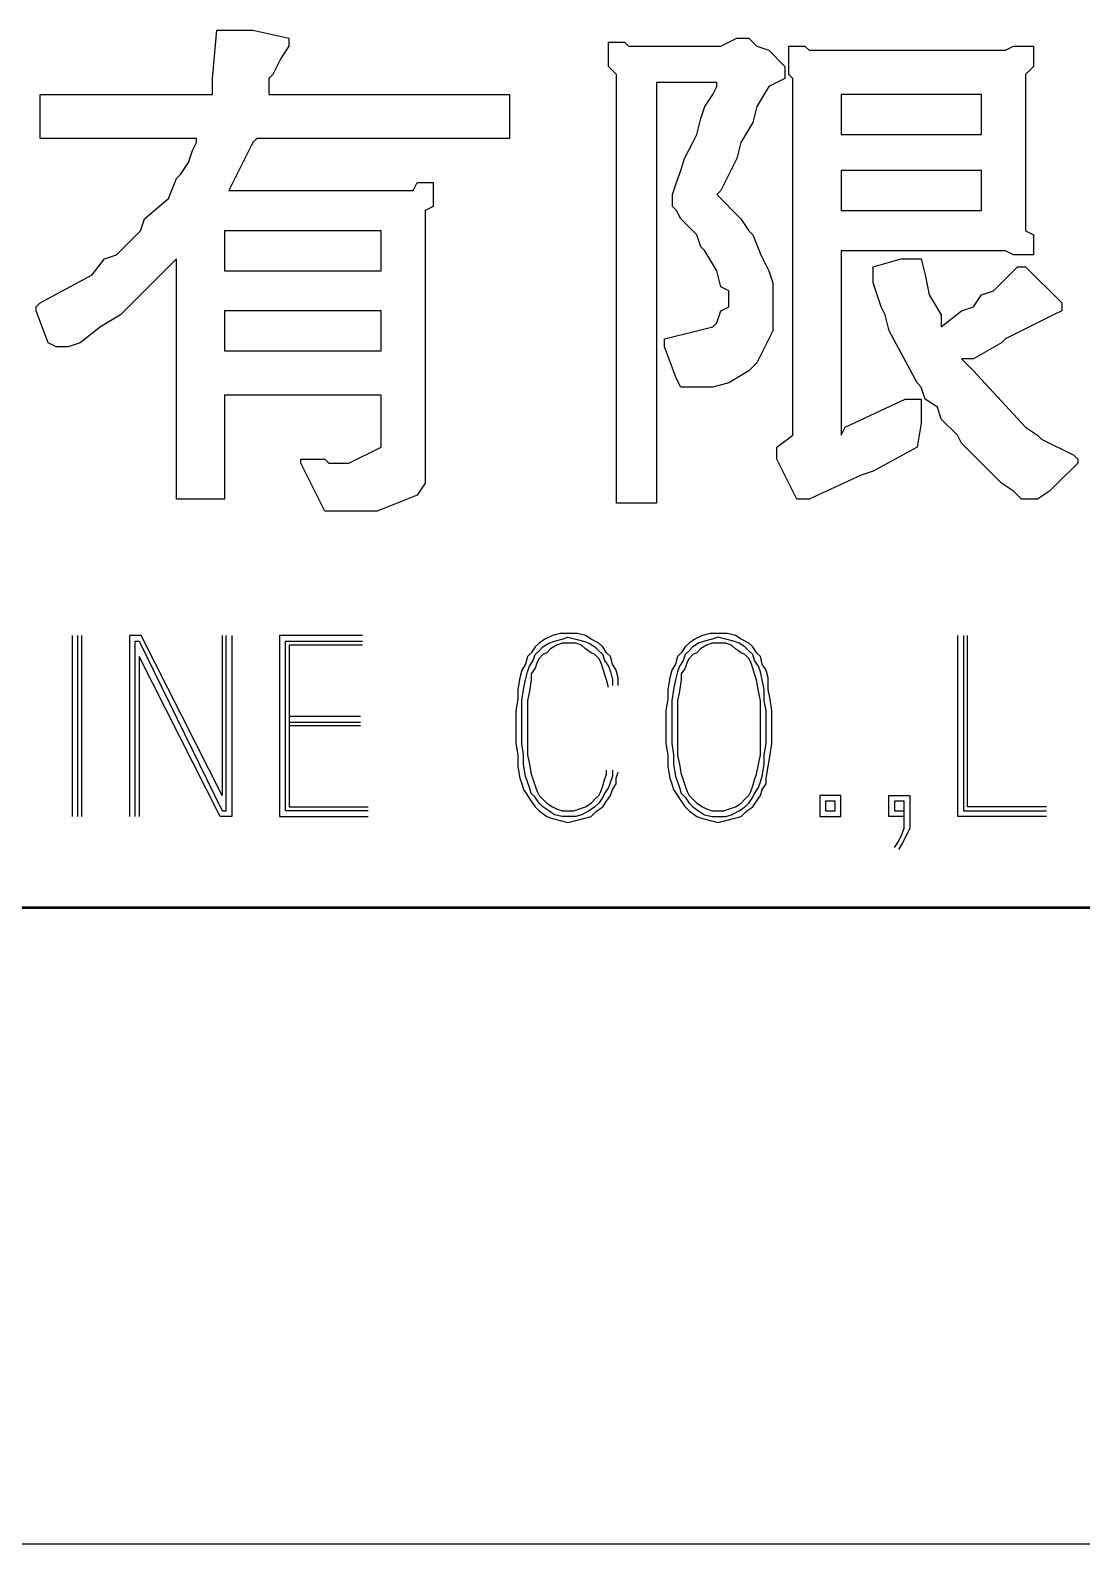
# Model space of a CAD drawing. Header units: millimetres. Extents: x 18255 to 228708, y -2217 to 146640.
# Drawn here: x 224027 to 225489, y -2217 to -112 of the extents above; entities that cross this region are included whole.
import ezdxf

# ---------------------------------------------------------------- set-up
doc = ezdxf.new("R2010")
doc.units = ezdxf.units.MM
doc.layers.get('0').update_dxf_attribs({"color": 8})
doc.layers.add('1', color=8, linetype='Continuous')
doc.layers.add('标题栏', color=8, linetype='Continuous', lineweight=25)
doc.layers.add('轮廓', color=8, linetype='Continuous', lineweight=50)

msp = doc.modelspace()

# ---------------------------------------------------------------- linework, layer by layer
msp.add_line((18255.2, -2216.7), (228708.2, -2216.7))
at = {"layer": '1', "color": 0, "linetype": 'Continuous'}
for p, q in [((224280.8, -178.7), (224286.4, -111.8)), ((224286.4, -111.8), (224336.5, -111.8)), ((224336.5, -111.8), (224386.7, -123)), ((224386.7, -123), (224386.7, -134.1)), ((224998.3, -128.6), (225009.4, -123)), ((225009.4, -123), (225026.1, -123)), ((225026.1, -123), (225037.3, -134.1)), ((224386.7, -134.1), (224375.6, -150.9)), ((224831, -128.6), (224853.3, -128.6)), ((224831, -162), (224831, -128.6)), ((224853.3, -128.6), (224858.9, -134.1)), ((224858.9, -134.1), (224987.1, -134.1)), ((224987.1, -134.1), (224998.3, -128.6)), ((225037.3, -134.1), (225054, -139.7)), ((225054, -139.7), (225076.3, -162)), ((225081.9, -173.2), (225081.9, -134.1)), ((225081.9, -134.1), (225104.2, -134.1)), ((225104.2, -134.1), (225109.8, -139.7)), ((225109.8, -139.7), (225382.9, -139.7)), ((225382.9, -139.7), (225394.1, -134.1)), ((225394.1, -134.1), (225421.9, -134.1)), ((225421.9, -134.1), (225421.9, -162)), ((224375.6, -150.9), (224364.4, -173.2)), ((224842.2, -173.2), (224831, -162)), ((225076.3, -162), (225076.3, -178.7)), ((225421.9, -162), (225410.8, -173.2)), ((224280.8, -201), (224280.8, -178.7)), ((224364.4, -173.2), (224358.8, -178.7)), ((224358.8, -178.7), (224358.8, -201)), ((224842.2, -769.7), (224842.2, -173.2)), ((224897.9, -184.3), (224897.9, -769.7)), ((224981.5, -184.3), (224897.9, -184.3)), ((224981.5, -189.9), (224981.5, -184.3)), ((225065.2, -184.3), (225054, -189.9)), ((225076.3, -178.7), (225065.2, -184.3)), ((225087.5, -178.7), (225081.9, -173.2)), ((225087.5, -674.9), (225087.5, -178.7)), ((225410.8, -173.2), (225410.8, -390.6)), ((224041.1, -201), (224280.8, -201)), ((224041.1, -262.4), (224041.1, -201)), ((224358.8, -201), (224693.3, -201)), ((224693.3, -201), (224693.3, -262.4)), ((224964.8, -217.8), (224976, -201)), ((224976, -201), (224981.5, -189.9)), ((225054, -189.9), (225037.3, -217.8)), ((225349.5, -201), (225154.4, -201)), ((225154.4, -201), (225154.4, -256.8)), ((225349.5, -256.8), (225349.5, -201)), ((224959.2, -234.5), (224964.8, -217.8)), ((225037.3, -217.8), (225031.7, -240.1)), ((224953.7, -256.8), (224959.2, -234.5)), ((225031.7, -240.1), (225015, -267.9)), ((224258.5, -262.4), (224041.1, -262.4)), ((224252.9, -279.1), (224258.5, -267.9)), ((224258.5, -267.9), (224258.5, -262.4)), ((224336.5, -267.9), (224308.7, -323.7)), ((224342.1, -262.4), (224336.5, -267.9)), ((224693.3, -262.4), (224342.1, -262.4)), ((224936.9, -290.2), (224948.1, -267.9)), ((224948.1, -267.9), (224953.7, -256.8)), ((225015, -267.9), (225009.4, -290.2)), ((225154.4, -256.8), (225349.5, -256.8)), ((224247.3, -295.8), (224252.9, -279.1)), ((224931.4, -307), (224936.9, -290.2)), ((225009.4, -290.2), (224987.1, -334.8)), ((224230.6, -318.1), (224236.2, -312.5)), ((224236.2, -312.5), (224247.3, -295.8)), ((224925.8, -323.7), (224931.4, -307)), ((225349.5, -307), (225154.4, -307)), ((225154.4, -307), (225154.4, -362.7)), ((225349.5, -362.7), (225349.5, -307)), ((224219.5, -346), (224230.6, -318.1)), ((224308.7, -323.7), (224303.1, -334.8)), ((224303.1, -334.8), (224559.5, -334.8)), ((224559.5, -334.8), (224565.1, -323.7)), ((224565.1, -323.7), (224587.4, -323.7)), ((224587.4, -323.7), (224587.4, -357.1)), ((224920.2, -340.4), (224925.8, -323.7)), ((224987.1, -334.8), (224981.5, -340.4)), ((224186, -373.9), (224219.5, -346)), ((224587.4, -357.1), (224576.3, -362.7)), ((224920.2, -357.1), (224920.2, -340.4)), ((224925.8, -362.7), (224920.2, -357.1)), ((224981.5, -340.4), (225015, -373.9)), ((224180.4, -390.6), (224186, -373.9)), ((224576.3, -362.7), (224576.3, -741.8)), ((224931.4, -373.9), (224925.8, -362.7)), ((224953.7, -396.2), (224931.4, -373.9)), ((225015, -373.9), (225026.1, -390.6)), ((225154.4, -362.7), (225349.5, -362.7)), ((224147, -424), (224180.4, -390.6)), ((224514.9, -390.6), (224297.5, -390.6)), ((224297.5, -390.6), (224297.5, -446.3)), ((224514.9, -446.3), (224514.9, -390.6)), ((224959.2, -412.9), (224953.7, -396.2)), ((225026.1, -390.6), (225031.7, -396.2)), ((225031.7, -396.2), (225042.9, -424)), ((225410.8, -390.6), (225421.9, -396.2)), ((225421.9, -396.2), (225421.9, -424)), ((224964.8, -418.5), (224959.2, -412.9)), ((224981.5, -446.3), (224964.8, -418.5)), ((225154.4, -418.5), (225154.4, -674.9)), ((225382.9, -418.5), (225154.4, -418.5)), ((225394.1, -424), (225382.9, -418.5)), ((224113.5, -451.9), (224130.3, -429.6)), ((224130.3, -429.6), (224147, -424)), ((224230.6, -429.6), (224152.6, -507.6)), ((224230.6, -764.1), (224230.6, -429.6)), ((225042.9, -424), (225054, -446.3)), ((225199, -440.8), (225238, -429.6)), ((225199, -463.1), (225199, -440.8)), ((225238, -429.6), (225265.9, -429.6)), ((225265.9, -429.6), (225271.4, -451.9)), ((225366.2, -474.2), (225399.6, -440.8)), ((225421.9, -424), (225394.1, -424)), ((225399.6, -440.8), (225410.8, -440.8)), ((225410.8, -440.8), (225461, -490.9)), ((224041.1, -490.9), (224113.5, -451.9)), ((224297.5, -446.3), (224514.9, -446.3)), ((224987.1, -468.6), (224981.5, -446.3)), ((225054, -446.3), (225059.6, -463.1)), ((225059.6, -463.1), (225059.6, -529.9)), ((225210.1, -496.5), (225199, -463.1)), ((225271.4, -451.9), (225277, -479.8)), ((224998.3, -474.2), (224987.1, -468.6)), ((224998.3, -496.5), (224998.3, -474.2)), ((225277, -479.8), (225293.7, -507.6)), ((225338.3, -496.5), (225349.5, -479.8)), ((225349.5, -479.8), (225366.2, -474.2)), ((224035.5, -496.5), (224041.1, -490.9)), ((224035.5, -502.1), (224035.5, -496.5)), ((224052.2, -546.7), (224035.5, -502.1)), ((224514.9, -502.1), (224297.5, -502.1)), ((224297.5, -502.1), (224297.5, -557.8)), ((224514.9, -557.8), (224514.9, -502.1)), ((224981.5, -518.8), (224987.1, -502.1)), ((224987.1, -502.1), (224998.3, -496.5)), ((225215.7, -507.6), (225210.1, -496.5)), ((225293.7, -524.4), (225321.6, -502.1)), ((225321.6, -502.1), (225338.3, -496.5)), ((225461, -502.1), (225449.8, -507.6)), ((225461, -490.9), (225461, -502.1)), ((224124.7, -524.4), (224096.8, -546.7)), ((224152.6, -507.6), (224124.7, -524.4)), ((224953.7, -529.9), (224976, -524.4)), ((224976, -524.4), (224981.5, -518.8)), ((225221.3, -529.9), (225215.7, -507.6)), ((225293.7, -507.6), (225293.7, -524.4)), ((225427.5, -518.8), (225382.9, -541.1)), ((225449.8, -507.6), (225427.5, -518.8)), ((224063.4, -552.2), (224052.2, -546.7)), ((224096.8, -546.7), (224080.1, -552.2)), ((224909.1, -541.1), (224953.7, -529.9)), ((224909.1, -552.2), (224909.1, -541.1)), ((225059.6, -529.9), (225037.3, -574.5)), ((225260.3, -602.4), (225221.3, -529.9)), ((225377.3, -546.7), (225338.3, -569)), ((225382.9, -541.1), (225377.3, -546.7)), ((224080.1, -552.2), (224063.4, -552.2)), ((224297.5, -557.8), (224514.9, -557.8)), ((224925.8, -596.8), (224909.1, -552.2)), ((225026.1, -585.7), (224998.3, -602.4)), ((225037.3, -574.5), (225026.1, -585.7)), ((225321.6, -569), (225327.2, -574.5)), ((225338.3, -569), (225321.6, -569)), ((225327.2, -574.5), (225338.3, -585.7)), ((225338.3, -585.7), (225410.8, -663.7)), ((224931.4, -608), (224925.8, -596.8)), ((224976, -608), (224931.4, -608)), ((224998.3, -602.4), (224976, -608)), ((225265.9, -608), (225260.3, -602.4)), ((225271.4, -624.7), (225265.9, -608)), ((224297.5, -619.1), (224297.5, -764.1)), ((224514.9, -619.1), (224297.5, -619.1)), ((224514.9, -691.6), (224514.9, -619.1)), ((225159.9, -663.7), (225243.6, -624.7)), ((225243.6, -624.7), (225265.9, -624.7)), ((225265.9, -624.7), (225265.9, -658.2)), ((225288.2, -635.9), (225271.4, -624.7)), ((225293.7, -652.6), (225288.2, -635.9)), ((225154.4, -674.9), (225159.9, -663.7)), ((225265.9, -658.2), (225260.3, -691.6)), ((225316, -674.9), (225293.7, -652.6)), ((225410.8, -663.7), (225427.5, -674.9)), ((224470.3, -713.9), (224514.9, -691.6)), ((225065.2, -691.6), (225087.5, -674.9)), ((225065.2, -708.3), (225065.2, -691.6)), ((225260.3, -691.6), (225199, -725.1)), ((225321.6, -686), (225316, -674.9)), ((225377.3, -741.8), (225321.6, -686)), ((225427.5, -674.9), (225433.1, -680.5)), ((225433.1, -680.5), (225477.7, -702.8)), ((224403.4, -708.3), (224436.9, -708.3)), ((224403.4, -713.9), (224403.4, -708.3)), ((224431.3, -769.7), (224403.4, -713.9)), ((224436.9, -708.3), (224442.5, -713.9)), ((224442.5, -713.9), (224470.3, -713.9)), ((225093, -764.1), (225065.2, -708.3)), ((225483.3, -713.9), (225455.4, -741.8)), ((225477.7, -702.8), (225483.3, -708.3)), ((225483.3, -708.3), (225483.3, -713.9)), ((225182.2, -730.6), (225109.8, -764.1)), ((225199, -725.1), (225182.2, -730.6)), ((224576.3, -741.8), (224565.1, -758.5)), ((225394.1, -752.9), (225377.3, -741.8)), ((225405.2, -764.1), (225394.1, -752.9)), ((225444.2, -752.9), (225427.5, -764.1)), ((225455.4, -741.8), (225444.2, -752.9)), ((224297.5, -764.1), (224230.6, -764.1)), ((224436.9, -780.8), (224431.3, -769.7)), ((224537.2, -769.7), (224509.4, -780.8)), ((224565.1, -758.5), (224537.2, -769.7)), ((224897.9, -769.7), (224842.2, -769.7)), ((225109.8, -764.1), (225093, -764.1)), ((225427.5, -764.1), (225405.2, -764.1)), ((224509.4, -780.8), (224436.9, -780.8)), ((224085.5, -953.4), (224085.5, -1205.5)), ((224093.6, -1205.5), (224093.6, -953.4)), ((224098.9, -1205.5), (224098.9, -953.4)), ((224165.3, -953.4), (224165.3, -1205.5)), ((224181.4, -953.4), (224165.3, -953.4)), ((224173.3, -961.4), (224178.7, -961.4)), ((224173.3, -1205.5), (224173.3, -961.4)), ((224178.7, -961.4), (224294, -1197.4)), ((224294, -1176), (224181.4, -953.4)), ((224294, -953.4), (224294, -1176)), ((224299.4, -1197.4), (224299.4, -953.4)), ((224307.4, -953.4), (224307.4, -1205.5)), ((224373.8, -953.4), (224373.8, -1205.5)), ((224489.1, -953.4), (224373.8, -953.4)), ((224381.9, -961.4), (224489.1, -961.4)), ((224381.9, -1197.4), (224381.9, -961.4)), ((224387.2, -966.8), (224387.2, -1192.1)), ((224489.1, -966.8), (224387.2, -966.8)), ((224734.5, -964.1), (224729.1, -969.5)), ((224742.6, -958.7), (224734.5, -964.1)), ((224739.9, -969.5), (224747.9, -964.1)), ((224753.3, -953.4), (224742.6, -958.7)), ((224747.9, -964.1), (224756, -961.4)), ((224758.6, -966.8), (224750.6, -972.1)), ((224764, -950.7), (224753.3, -953.4)), ((224756, -961.4), (224766.7, -958.7)), ((224766.7, -964.1), (224758.6, -966.8)), ((224774.7, -950.7), (224764, -950.7)), ((224766.7, -958.7), (224774.7, -956.1)), ((224774.7, -964.1), (224766.7, -964.1)), ((224788.1, -950.7), (224774.7, -950.7)), ((224774.7, -956.1), (224785.5, -958.7)), ((224785.5, -964.1), (224774.7, -964.1)), ((224785.5, -958.7), (224796.2, -961.4)), ((224793.5, -966.8), (224785.5, -964.1)), ((224798.9, -953.4), (224788.1, -950.7)), ((224798.9, -972.1), (224793.5, -966.8)), ((224796.2, -961.4), (224804.2, -964.1)), ((224806.9, -958.7), (224798.9, -953.4)), ((224804.2, -964.1), (224812.3, -969.5)), ((224817.6, -964.1), (224806.9, -958.7)), ((224823, -969.5), (224817.6, -964.1)), ((224943, -964.1), (224937.7, -969.5)), ((224951.1, -958.7), (224943, -964.1)), ((224956.4, -964.1), (224948.4, -969.5)), ((224961.8, -953.4), (224951.1, -958.7)), ((224964.5, -961.4), (224956.4, -964.1)), ((224967.2, -966.8), (224959.1, -972.1)), ((224972.5, -950.7), (224961.8, -953.4)), ((224975.2, -958.7), (224964.5, -961.4)), ((224975.2, -964.1), (224967.2, -966.8)), ((224983.3, -950.7), (224972.5, -950.7)), ((224983.3, -956.1), (224975.2, -958.7)), ((224983.3, -964.1), (224975.2, -964.1)), ((224996.7, -950.7), (224983.3, -950.7)), ((224994, -958.7), (224983.3, -956.1)), ((224994, -964.1), (224983.3, -964.1)), ((225004.7, -961.4), (224994, -958.7)), ((225002, -966.8), (224994, -964.1)), ((225007.4, -953.4), (224996.7, -950.7)), ((225007.4, -972.1), (225002, -966.8)), ((225012.8, -964.1), (225004.7, -961.4)), ((225015.4, -958.7), (225007.4, -953.4)), ((225020.8, -969.5), (225012.8, -964.1)), ((225026.2, -964.1), (225015.4, -958.7)), ((225031.5, -969.5), (225026.2, -964.1)), ((225316.5, -1205.5), (225316.5, -953.4)), ((225324.5, -953.4), (225324.5, -1197.4)), ((225329.9, -1192.1), (225329.9, -953.4)), ((224178.7, -982.9), (224178.7, -1205.5)), ((224291.3, -1205.5), (224178.7, -982.9)), ((224718.4, -982.9), (224715.7, -993.6)), ((224723.8, -977.5), (224718.4, -982.9)), ((224721.1, -996.3), (224726.5, -988.2)), ((224729.1, -969.5), (224723.8, -977.5)), ((224726.5, -988.2), (224729.1, -980.2)), ((224729.1, -980.2), (224734.5, -974.8)), ((224734.5, -985.6), (224731.8, -990.9)), ((224734.5, -974.8), (224739.9, -969.5)), ((224739.9, -980.2), (224734.5, -985.6)), ((224745.2, -977.5), (224739.9, -980.2)), ((224750.6, -972.1), (224745.2, -977.5)), ((224806.9, -977.5), (224798.9, -972.1)), ((224812.3, -980.2), (224806.9, -977.5)), ((224812.3, -969.5), (224817.6, -974.8)), ((224817.6, -985.6), (224812.3, -980.2)), ((224817.6, -974.8), (224823, -980.2)), ((224820.3, -990.9), (224817.6, -985.6)), ((224828.4, -977.5), (224823, -969.5)), ((224823, -980.2), (224825.7, -988.2)), ((224825.7, -988.2), (224831.1, -996.3)), ((224833.7, -982.9), (224828.4, -977.5)), ((224836.4, -993.6), (224833.7, -982.9)), ((224926.9, -982.9), (224924.2, -993.6)), ((224932.3, -977.5), (224926.9, -982.9)), ((224935, -988.2), (224929.6, -996.3)), ((224937.7, -969.5), (224932.3, -977.5)), ((224937.7, -980.2), (224935, -988.2)), ((224943, -974.8), (224937.7, -980.2)), ((224943, -985.6), (224940.3, -990.9)), ((224948.4, -969.5), (224943, -974.8)), ((224948.4, -980.2), (224943, -985.6)), ((224953.8, -977.5), (224948.4, -980.2)), ((224959.1, -972.1), (224953.8, -977.5)), ((225015.4, -977.5), (225007.4, -972.1)), ((225020.8, -980.2), (225015.4, -977.5)), ((225026.2, -974.8), (225020.8, -969.5)), ((225026.2, -985.6), (225020.8, -980.2)), ((225031.5, -980.2), (225026.2, -974.8)), ((225028.8, -990.9), (225026.2, -985.6)), ((225036.9, -977.5), (225031.5, -969.5)), ((225034.2, -988.2), (225031.5, -980.2)), ((225039.6, -996.3), (225034.2, -988.2)), ((225042.3, -982.9), (225036.9, -977.5)), ((225044.9, -993.6), (225042.3, -982.9)), ((224710.4, -1001.6), (224707.7, -1012.4)), ((224715.7, -993.6), (224710.4, -1001.6)), ((224715.7, -1015.1), (224718.4, -1004.3)), ((224718.4, -1004.3), (224721.1, -996.3)), ((224729.1, -999), (224723.8, -1007)), ((224723.8, -1007), (224723.8, -1015.1)), ((224731.8, -990.9), (224729.1, -999)), ((224823, -999), (224820.3, -990.9)), ((224825.7, -1007), (224823, -999)), ((224828.4, -1015.1), (224825.7, -1007)), ((224831.1, -996.3), (224833.7, -1004.3)), ((224833.7, -1004.3), (224836.4, -1015.1)), ((224841.8, -1001.6), (224836.4, -993.6)), ((224844.5, -1012.4), (224841.8, -1001.6)), ((224918.9, -1001.6), (224916.2, -1012.4)), ((224924.2, -993.6), (224918.9, -1001.6)), ((224926.9, -1004.3), (224924.2, -1015.1)), ((224929.6, -996.3), (224926.9, -1004.3)), ((224937.7, -999), (224932.3, -1007)), ((224932.3, -1007), (224932.3, -1015.1)), ((224940.3, -990.9), (224937.7, -999)), ((225031.5, -999), (225028.8, -990.9)), ((225034.2, -1007), (225031.5, -999)), ((225036.9, -1015.1), (225034.2, -1007)), ((225042.3, -1004.3), (225039.6, -996.3)), ((225044.9, -1015.1), (225042.3, -1004.3)), ((225050.3, -1001.6), (225044.9, -993.6)), ((225053, -1012.4), (225050.3, -1001.6)), ((224707.7, -1012.4), (224705, -1028.5)), ((224705, -1028.5), (224705, -1041.9)), ((224710.4, -1044.6), (224713.1, -1028.5)), ((224713.1, -1028.5), (224715.7, -1015.1)), ((224721.1, -1031.1), (224718.4, -1044.6)), ((224723.8, -1015.1), (224721.1, -1031.1)), ((224831.1, -1025.8), (224828.4, -1015.1)), ((224836.4, -1015.1), (224836.4, -1023.1)), ((224844.5, -1023.1), (224844.5, -1012.4)), ((224916.2, -1012.4), (224913.5, -1028.5)), ((224913.5, -1028.5), (224913.5, -1041.9)), ((224921.6, -1028.5), (224918.9, -1044.6)), ((224924.2, -1015.1), (224921.6, -1028.5)), ((224929.6, -1031.1), (224926.9, -1044.6)), ((224932.3, -1015.1), (224929.6, -1031.1)), ((225039.6, -1031.1), (225036.9, -1015.1)), ((225042.3, -1044.6), (225039.6, -1031.1)), ((225047.6, -1028.5), (225044.9, -1015.1)), ((225047.6, -1044.6), (225047.6, -1028.5)), ((225053, -1028.5), (225053, -1012.4)), ((225055.7, -1041.9), (225053, -1028.5)), ((224705, -1041.9), (224702.3, -1058)), ((224710.4, -1058), (224710.4, -1044.6)), ((224718.4, -1044.6), (224718.4, -1060.6)), ((224913.5, -1041.9), (224910.8, -1058)), ((224918.9, -1044.6), (224918.9, -1058)), ((224926.9, -1044.6), (224926.9, -1060.6)), ((225042.3, -1060.6), (225042.3, -1044.6)), ((225050.3, -1058), (225047.6, -1044.6)), ((225058.3, -1058), (225055.7, -1041.9)), ((224387.2, -1066), (224486.4, -1066)), ((224702.3, -1058), (224702.3, -1074.1)), ((224710.4, -1074.1), (224710.4, -1058)), ((224718.4, -1060.6), (224718.4, -1074.1)), ((224910.8, -1058), (224910.8, -1074.1)), ((224918.9, -1058), (224918.9, -1074.1)), ((224926.9, -1060.6), (224926.9, -1074.1)), ((225042.3, -1074.1), (225042.3, -1060.6)), ((225050.3, -1074.1), (225050.3, -1058)), ((225058.3, -1074.1), (225058.3, -1058)), ((224387.2, -1074.1), (224486.4, -1074.1)), ((224486.4, -1079.4), (224387.2, -1079.4)), ((224702.3, -1074.1), (224702.3, -1090.1)), ((224702.3, -1090.1), (224702.3, -1103.6)), ((224710.4, -1090.1), (224710.4, -1074.1)), ((224710.4, -1103.6), (224710.4, -1090.1)), ((224718.4, -1074.1), (224718.4, -1090.1)), ((224718.4, -1090.1), (224718.4, -1103.6)), ((224910.8, -1074.1), (224910.8, -1090.1)), ((224910.8, -1090.1), (224910.8, -1103.6)), ((224918.9, -1074.1), (224918.9, -1090.1)), ((224918.9, -1090.1), (224918.9, -1103.6)), ((224926.9, -1074.1), (224926.9, -1090.1)), ((224926.9, -1090.1), (224926.9, -1103.6)), ((225042.3, -1090.1), (225042.3, -1074.1)), ((225042.3, -1103.6), (225042.3, -1090.1)), ((225050.3, -1090.1), (225050.3, -1074.1)), ((225050.3, -1103.6), (225050.3, -1090.1)), ((225058.3, -1090.1), (225058.3, -1074.1)), ((225058.3, -1103.6), (225058.3, -1090.1)), ((224702.3, -1103.6), (224705, -1119.6)), ((224713.1, -1119.6), (224710.4, -1103.6)), ((224718.4, -1103.6), (224718.4, -1119.6)), ((224910.8, -1103.6), (224913.5, -1119.6)), ((224918.9, -1103.6), (224921.6, -1119.6)), ((224926.9, -1103.6), (224926.9, -1119.6)), ((225042.3, -1119.6), (225042.3, -1103.6)), ((225047.6, -1119.6), (225050.3, -1103.6)), ((225055.7, -1119.6), (225058.3, -1103.6)), ((224705, -1119.6), (224705, -1135.7)), ((224705, -1135.7), (224707.7, -1151.8)), ((224713.1, -1133.1), (224713.1, -1119.6)), ((224715.7, -1149.1), (224713.1, -1133.1)), ((224718.4, -1119.6), (224721.1, -1133.1)), ((224721.1, -1133.1), (224723.8, -1146.5)), ((224913.5, -1119.6), (224913.5, -1135.7)), ((224913.5, -1135.7), (224916.2, -1151.8)), ((224921.6, -1119.6), (224921.6, -1133.1)), ((224921.6, -1133.1), (224924.2, -1149.1)), ((224926.9, -1119.6), (224929.6, -1133.1)), ((224929.6, -1133.1), (224932.3, -1146.5)), ((225036.9, -1146.5), (225039.6, -1133.1)), ((225039.6, -1133.1), (225042.3, -1119.6)), ((225044.9, -1149.1), (225047.6, -1133.1)), ((225047.6, -1133.1), (225047.6, -1119.6)), ((225050.3, -1151.8), (225053, -1135.7)), ((225053, -1135.7), (225055.7, -1119.6)), ((224707.7, -1151.8), (224710.4, -1159.9)), ((224718.4, -1157.2), (224715.7, -1149.1)), ((224721.1, -1165.2), (224718.4, -1157.2)), ((224723.8, -1146.5), (224726.5, -1154.5)), ((224726.5, -1154.5), (224729.1, -1162.6)), ((224823, -1162.6), (224825.7, -1154.5)), ((224825.7, -1154.5), (224828.4, -1146.5)), ((224828.4, -1146.5), (224828.4, -1141.1)), ((224833.7, -1157.2), (224831.1, -1165.2)), ((224836.4, -1149.1), (224833.7, -1157.2)), ((224836.4, -1141.1), (224836.4, -1149.1)), ((224841.8, -1151.8), (224844.5, -1143.8)), ((224841.8, -1159.9), (224841.8, -1151.8)), ((224916.2, -1151.8), (224918.9, -1159.9)), ((224924.2, -1149.1), (224926.9, -1157.2)), ((224926.9, -1157.2), (224929.6, -1165.2)), ((224932.3, -1146.5), (224935, -1154.5)), ((224935, -1154.5), (224937.7, -1162.6)), ((225031.5, -1162.6), (225034.2, -1154.5)), ((225034.2, -1154.5), (225036.9, -1146.5)), ((225039.6, -1165.2), (225042.3, -1157.2)), ((225042.3, -1157.2), (225044.9, -1149.1)), ((225050.3, -1159.9), (225050.3, -1151.8)), ((224710.4, -1159.9), (224713.1, -1167.9)), ((224713.1, -1167.9), (224718.4, -1176)), ((224718.4, -1176), (224723.8, -1184)), ((224723.8, -1173.3), (224721.1, -1165.2)), ((224729.1, -1178.6), (224723.8, -1173.3)), ((224729.1, -1162.6), (224731.8, -1170.6)), ((224734.5, -1186.7), (224729.1, -1178.6)), ((224731.8, -1170.6), (224734.5, -1176)), ((224734.5, -1176), (224739.9, -1181.3)), ((224812.3, -1181.3), (224817.6, -1176)), ((224817.6, -1176), (224820.3, -1170.6)), ((224823, -1178.6), (224817.6, -1186.7)), ((224820.3, -1170.6), (224823, -1162.6)), ((224825.7, -1173.3), (224823, -1178.6)), ((224831.1, -1165.2), (224825.7, -1173.3)), ((224828.4, -1184), (224833.7, -1176)), ((224833.7, -1176), (224836.4, -1167.9)), ((224836.4, -1167.9), (224841.8, -1159.9)), ((224918.9, -1159.9), (224921.6, -1167.9)), ((224921.6, -1167.9), (224926.9, -1176)), ((224926.9, -1176), (224932.3, -1184)), ((224929.6, -1165.2), (224932.3, -1173.3)), ((224932.3, -1173.3), (224937.7, -1178.6)), ((224937.7, -1162.6), (224940.3, -1170.6)), ((224937.7, -1178.6), (224943, -1186.7)), ((224940.3, -1170.6), (224943, -1176)), ((224943, -1176), (224948.4, -1181.3)), ((225020.8, -1181.3), (225026.2, -1176)), ((225026.2, -1176), (225028.8, -1170.6)), ((225026.2, -1186.7), (225031.5, -1178.6)), ((225028.8, -1170.6), (225031.5, -1162.6)), ((225031.5, -1178.6), (225034.2, -1173.3)), ((225034.2, -1173.3), (225039.6, -1165.2)), ((225036.9, -1184), (225042.3, -1176)), ((225042.3, -1176), (225044.9, -1167.9)), ((225044.9, -1167.9), (225050.3, -1159.9)), ((225124.7, -1176), (225124.7, -1205.5)), ((225154.2, -1176), (225124.7, -1176)), ((225154.2, -1205.5), (225154.2, -1176)), ((225220.6, -1176), (225250.1, -1176)), ((225220.6, -1205.5), (225220.6, -1176)), ((225250.1, -1176), (225250.1, -1210.8)), ((224294, -1197.4), (224299.4, -1197.4)), ((224497.2, -1197.4), (224381.9, -1197.4)), ((224387.2, -1192.1), (224497.2, -1192.1)), ((224723.8, -1184), (224729.1, -1192.1)), ((224729.1, -1192.1), (224734.5, -1197.4)), ((224739.9, -1192.1), (224734.5, -1186.7)), ((224734.5, -1197.4), (224745.2, -1205.5)), ((224739.9, -1181.3), (224745.2, -1186.7)), ((224747.9, -1197.4), (224739.9, -1192.1)), ((224745.2, -1186.7), (224753.3, -1192.1)), ((224756, -1202.8), (224747.9, -1197.4)), ((224753.3, -1192.1), (224758.6, -1194.7)), ((224758.6, -1194.7), (224766.7, -1197.4)), ((224766.7, -1197.4), (224774.7, -1197.4)), ((224774.7, -1197.4), (224782.8, -1197.4)), ((224782.8, -1197.4), (224790.8, -1194.7)), ((224790.8, -1194.7), (224798.9, -1192.1)), ((224804.2, -1197.4), (224793.5, -1202.8)), ((224798.9, -1192.1), (224806.9, -1186.7)), ((224812.3, -1192.1), (224804.2, -1197.4)), ((224806.9, -1186.7), (224812.3, -1181.3)), ((224806.9, -1205.5), (224815, -1197.4)), ((224817.6, -1186.7), (224812.3, -1192.1)), ((224815, -1197.4), (224823, -1192.1)), ((224823, -1192.1), (224828.4, -1184)), ((224932.3, -1184), (224937.7, -1192.1)), ((224937.7, -1192.1), (224943, -1197.4)), ((224943, -1186.7), (224948.4, -1192.1)), ((224943, -1197.4), (224953.8, -1205.5)), ((224948.4, -1181.3), (224953.8, -1186.7)), ((224948.4, -1192.1), (224956.4, -1197.4)), ((224953.8, -1186.7), (224961.8, -1192.1)), ((224956.4, -1197.4), (224964.5, -1202.8)), ((224961.8, -1192.1), (224967.2, -1194.7)), ((224967.2, -1194.7), (224975.2, -1197.4)), ((224975.2, -1197.4), (224983.3, -1197.4)), ((224983.3, -1197.4), (224991.3, -1197.4)), ((224991.3, -1197.4), (224999.3, -1194.7)), ((224999.3, -1194.7), (225007.4, -1192.1)), ((225002, -1202.8), (225012.8, -1197.4)), ((225007.4, -1192.1), (225015.4, -1186.7)), ((225012.8, -1197.4), (225020.8, -1192.1)), ((225015.4, -1186.7), (225020.8, -1181.3)), ((225015.4, -1205.5), (225023.5, -1197.4)), ((225020.8, -1192.1), (225026.2, -1186.7)), ((225023.5, -1197.4), (225031.5, -1192.1)), ((225031.5, -1192.1), (225036.9, -1184)), ((225132.8, -1184), (225132.8, -1197.4)), ((225146.2, -1184), (225132.8, -1184)), ((225132.8, -1197.4), (225146.2, -1197.4)), ((225146.2, -1197.4), (225146.2, -1184)), ((225228.6, -1184), (225228.6, -1197.4)), ((225242, -1184), (225228.6, -1184)), ((225228.6, -1197.4), (225242, -1197.4)), ((225242, -1210.8), (225242, -1184)), ((225324.5, -1197.4), (225439.8, -1197.4)), ((225439.8, -1192.1), (225329.9, -1192.1)), ((224307.4, -1205.5), (224291.3, -1205.5)), ((224373.8, -1205.5), (224497.2, -1205.5)), ((224745.2, -1205.5), (224753.3, -1208.1)), ((224753.3, -1208.1), (224764, -1210.8)), ((224766.7, -1205.5), (224756, -1202.8)), ((224764, -1210.8), (224774.7, -1213.5)), ((224774.7, -1205.5), (224766.7, -1205.5)), ((224785.5, -1205.5), (224774.7, -1205.5)), ((224774.7, -1213.5), (224785.5, -1210.8)), ((224793.5, -1202.8), (224785.5, -1205.5)), ((224785.5, -1210.8), (224796.2, -1208.1)), ((224796.2, -1208.1), (224806.9, -1205.5)), ((224953.8, -1205.5), (224961.8, -1208.1)), ((224961.8, -1208.1), (224972.5, -1210.8)), ((224964.5, -1202.8), (224975.2, -1205.5)), ((224972.5, -1210.8), (224983.3, -1213.5)), ((224975.2, -1205.5), (224983.3, -1205.5)), ((224983.3, -1205.5), (224994, -1205.5)), ((224983.3, -1213.5), (224994, -1210.8)), ((224994, -1205.5), (225002, -1202.8)), ((224994, -1210.8), (225004.7, -1208.1)), ((225004.7, -1208.1), (225015.4, -1205.5)), ((225124.7, -1205.5), (225154.2, -1205.5)), ((225242, -1205.5), (225220.6, -1205.5)), ((225242, -1221.6), (225242, -1210.8)), ((225250.1, -1210.8), (225250.1, -1221.6)), ((225439.8, -1205.5), (225316.5, -1205.5)), ((225228.6, -1248.4), (225234, -1240.3)), ((225234, -1240.3), (225239.4, -1229.6)), ((225239.4, -1229.6), (225242, -1221.6)), ((225244.7, -1232.3), (225239.4, -1243)), ((225250.1, -1221.6), (225244.7, -1232.3)), ((225239.4, -1243), (225234, -1251.1))]:
    msp.add_line(p, q, dxfattribs=at)
at = {"layer": '标题栏', "color": 0}
msp.add_line((195963.2, -1331.7), (227823.2, -1331.7), dxfattribs=at)
at = {"layer": '轮廓'}
msp.add_line((22680.2, -1331.7), (227823.2, -1331.7), dxfattribs=at)

doc.saveas('drawing.dxf')
